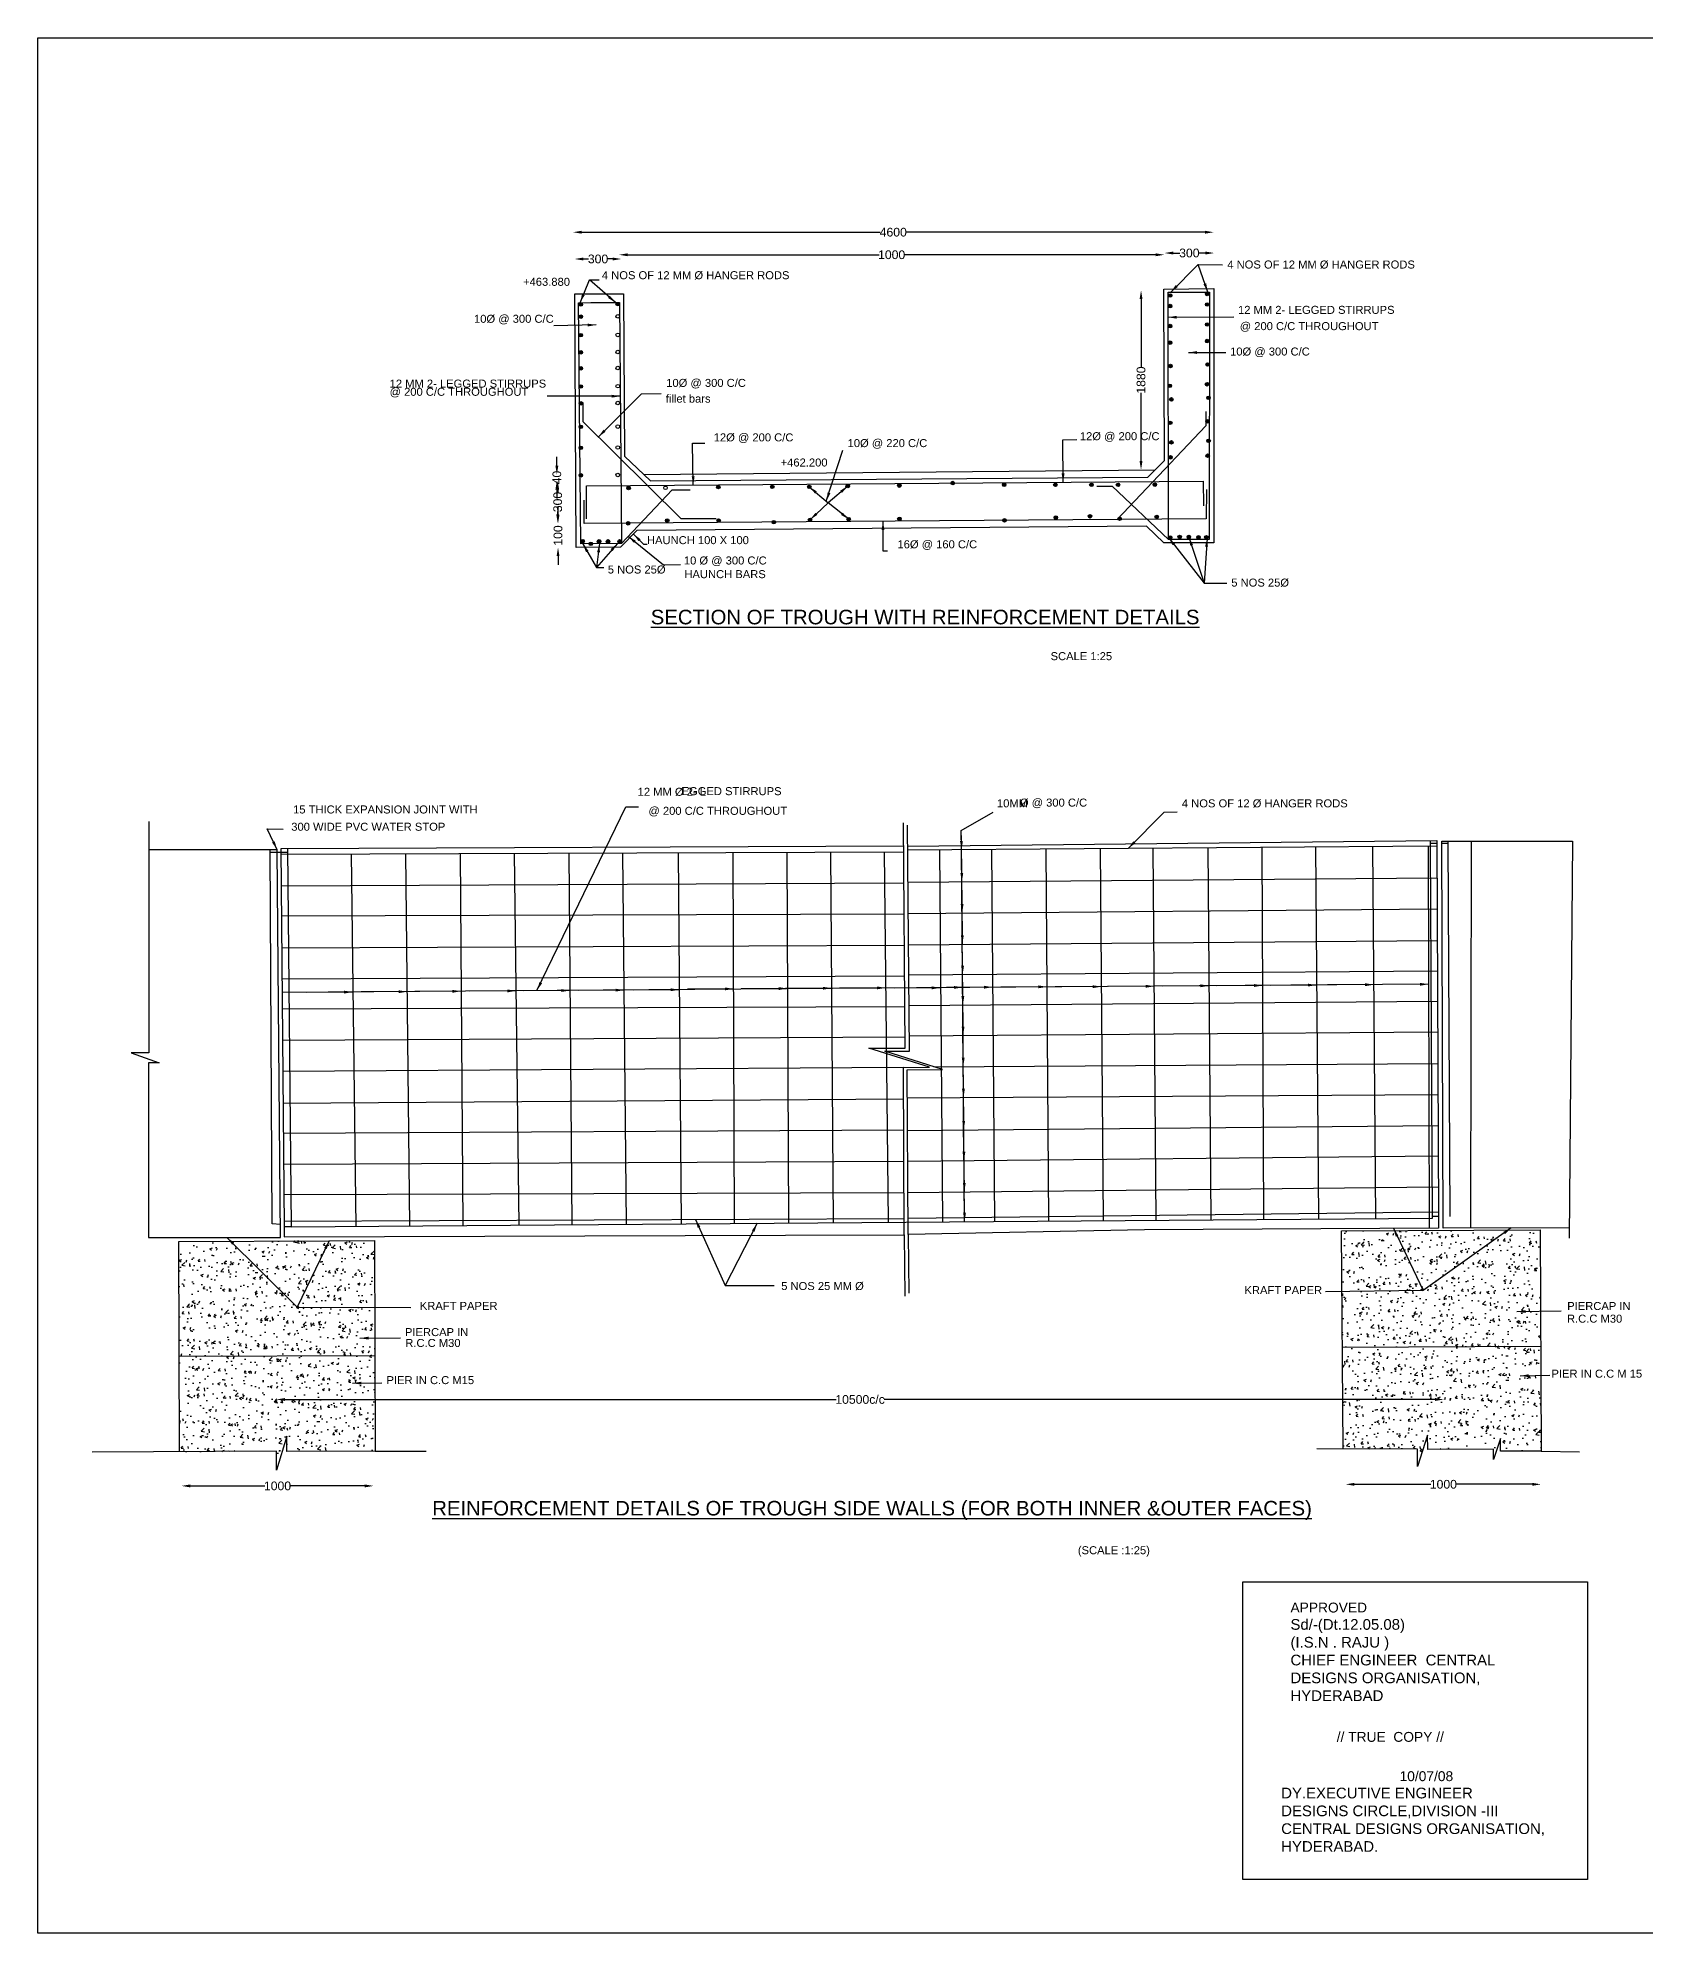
# Model space of a CAD drawing. Header units: millimetres. Extents: x 2542827 to 2559432, y 44351943 to 44364966.
# Drawn here: x 2542827 to 2553873, y 44351943 to 44364966 of the extents above; entities that cross this region are included whole.
import ezdxf

# ---------------------------------------------------------------- set-up
doc = ezdxf.new("R2010")
doc.units = ezdxf.units.MM
doc.header["$MEASUREMENT"] = 0
for name, color, linetype in [('DIMENSION', 7, 'Continuous'), ('DRAWING', 2, 'Continuous'), ('TEXT', 7, 'Continuous')]:
    doc.layers.add(name, color=color, linetype=linetype)
doc.styles.get("Standard").update_dxf_attribs({"font": 'arial.ttf', "height": 60})
doc.dimstyles.get("Standard").update_dxf_attribs({"dimtxt": 60, "dimasz": 60, "dimexe": 0.18, "dimexo": 0.0625, "dimgap": 0.09, "dimtad": 0, "dimdec": 0, "dimzin": 0, "dimdsep": 46, "dimtxsty": 'Standard', "dimcen": 0.09, "dimse1": 1, "dimse2": 1, "dimadec": 0, "dimazin": 0, "dimtfac": 1, "dimtdec": 0, "dimtofl": 0, "dimtmove": 0, "dimatfit": 3, "dimfxl": 1, "dimtolj": 1, "dimtzin": 0, "dimarcsym": 0})
pattern_1 = [(50, (0, 0), (179.31504565, -15.68803375), [18.75, -206.25]), (355, (0, 0), (-34.6878334, 188.0480334), [15, -165]), (100.4514, (14.94, -1.3), (144.6273454, 172.3598855), [15.9350475, -175.285528]), (46.1842, (0, 50), (266.8102622, -41.3797536), [28.125, -309.375]), (96.6356, (22.23, 46.55), (233.6656764, 243.5294677), [23.902572, -262.92825]), (351.1842, (0, 50), (233.6654863, 243.5296502), [22.5, -247.5]), (21, (25, 37.5), (149.22676303, -100.65472267), [18.75, -206.25]), (326, (25, 37.5), (60.828833, 181.28751126), [15, -165]), (71.4514, (37.44, 29.11), (210.05565715, 80.6326242), [15.9350475, -175.285528]), (37.5, (0, 0), (3.03996383, 83.22346346), [0, -163, 0, -167.5, 0, -165.625]), (7.5, (0, 0), (65.76738436, 98.60292797), [0, -95.5, 0, -159.25, 0, -63.125]), (327.5, (-55.75, 0), (133.45560904, -5.63871793), [0, -62.5, 0, -195, 0, -258.75]), (317.5, (-80.75, 0), (145.79654234, 25.02624558), [0, -81.25, 0, -129.5, 0, -183.75])]

# ---------------------------------------------------------------- blocks, each defined once
blk = doc.blocks.new('*D53')
at = {"layer": 'Defpoints', "color": 0, "transparency": 16777216}
for p in [(2546505, 44363613), (2550908, 44363635), (2550908, 44363631)]:
    blk.add_point(p, dxfattribs=at)
at = {"layer": 'DIMENSION', "color": 0, "lineweight": -2, "transparency": 16777216}
for p, q in [((2546565, 44363631), (2548615, 44363631)), ((2550848, 44363631), (2548797, 44363631))]:
    blk.add_line(p, q, dxfattribs=at)
at = {"layer": 'DIMENSION', "color": 0, "transparency": 16777216}
for points in [[(2546565, 44363641), (2546565, 44363621), (2546505, 44363631)], [(2550848, 44363641), (2550848, 44363621), (2550908, 44363631)]]:
    blk.add_solid(points, dxfattribs=at)
at = {"layer": 'DIMENSION', "color": 0, "transparency": 16777216, "insert": (2548706, 44363631), "char_height": 60, "attachment_point": 5}
blk.add_mtext('\\A1;4600', dxfattribs=at)
blk = doc.blocks.new('*D54')
at = {"layer": 'Defpoints', "color": 0, "transparency": 16777216}
for p in [(2546516, 44363447), (2546838, 44363447), (2546838, 44363446)]:
    blk.add_point(p, dxfattribs=at)
at = {"layer": 'DIMENSION', "color": 0, "lineweight": -2, "transparency": 16777216}
for p, q in [((2546576, 44363447), (2546611, 44363447)), ((2546778, 44363447), (2546743, 44363447))]:
    blk.add_line(p, q, dxfattribs=at)
at = {"layer": 'DIMENSION', "color": 0, "transparency": 16777216}
for points in [[(2546576, 44363457), (2546576, 44363437), (2546516, 44363447)], [(2546778, 44363457), (2546778, 44363437), (2546838, 44363447)]]:
    blk.add_solid(points, dxfattribs=at)
at = {"layer": 'DIMENSION', "color": 0, "transparency": 16777216, "insert": (2546677, 44363447), "char_height": 60, "attachment_point": 5}
blk.add_mtext('\\A1;300', dxfattribs=at)
blk = doc.blocks.new('*D55')
at = {"layer": 'Defpoints', "color": 0, "transparency": 16777216}
for p in [(2546821, 44363445), (2550570, 44363476), (2550570, 44363464)]:
    blk.add_point(p, dxfattribs=at)
at = {"layer": 'DIMENSION', "color": 0, "lineweight": -2, "transparency": 16777216}
for p, q in [((2546881, 44363476), (2548609, 44363476)), ((2550510, 44363476), (2548782, 44363476))]:
    blk.add_line(p, q, dxfattribs=at)
at = {"layer": 'DIMENSION', "color": 0, "transparency": 16777216}
for points in [[(2546881, 44363486), (2546881, 44363466), (2546821, 44363476)], [(2550510, 44363486), (2550510, 44363466), (2550570, 44363476)]]:
    blk.add_solid(points, dxfattribs=at)
at = {"layer": 'DIMENSION', "color": 0, "transparency": 16777216, "insert": (2548695, 44363476), "char_height": 60, "attachment_point": 5}
blk.add_mtext('\\A1;1000', dxfattribs=at)
blk = doc.blocks.new('*D56')
at = {"layer": 'Defpoints', "color": 0, "transparency": 16777216}
for p in [(2550570, 44363476), (2550912, 44363488), (2550912, 44363474)]:
    blk.add_point(p, dxfattribs=at)
at = {"layer": 'DIMENSION', "color": 0, "lineweight": -2, "transparency": 16777216}
for p, q in [((2550630, 44363488), (2550675, 44363488)), ((2550852, 44363488), (2550807, 44363488))]:
    blk.add_line(p, q, dxfattribs=at)
at = {"layer": 'DIMENSION', "color": 0, "transparency": 16777216}
for points in [[(2550630, 44363498), (2550630, 44363478), (2550570, 44363488)], [(2550852, 44363498), (2550852, 44363478), (2550912, 44363488)]]:
    blk.add_solid(points, dxfattribs=at)
at = {"layer": 'DIMENSION', "color": 0, "transparency": 16777216, "insert": (2550741, 44363488), "char_height": 60, "attachment_point": 5}
blk.add_mtext('\\A1;300', dxfattribs=at)
blk = doc.blocks.new('*D57')
at = {"layer": 'Defpoints', "color": 0, "transparency": 16777216}
for p in [(2550409, 44363232), (2550431, 44363232), (2550427, 44361998)]:
    blk.add_point(p, dxfattribs=at)
at = {"layer": 'DIMENSION', "color": 0, "lineweight": -2, "transparency": 16777216}
for p, q in [((2550409, 44363172), (2550409, 44362702)), ((2550409, 44362058), (2550409, 44362528))]:
    blk.add_line(p, q, dxfattribs=at)
at = {"layer": 'DIMENSION', "color": 0, "transparency": 16777216}
for points in [[(2550399, 44363172), (2550419, 44363172), (2550409, 44363232)], [(2550399, 44362058), (2550419, 44362058), (2550409, 44361998)]]:
    blk.add_solid(points, dxfattribs=at)
at = {"layer": 'DIMENSION', "color": 0, "transparency": 16777216, "insert": (2550409, 44362615), "char_height": 60, "attachment_point": 5, "rotation": 90}
blk.add_mtext('\\A1;1880', dxfattribs=at)
blk = doc.blocks.new('*D58')
at = {"layer": 'Defpoints', "color": 0, "transparency": 16777216}
for p in [(2543814, 44355013), (2545134, 44355029), (2545134, 44355016)]:
    blk.add_point(p, dxfattribs=at)
at = {"layer": 'DIMENSION', "color": 0, "lineweight": -2, "transparency": 16777216}
for p, q in [((2543874, 44355016), (2544387, 44355016)), ((2545074, 44355016), (2544561, 44355016))]:
    blk.add_line(p, q, dxfattribs=at)
at = {"layer": 'DIMENSION', "color": 0, "transparency": 16777216}
for points in [[(2543874, 44355026), (2543874, 44355006), (2543814, 44355016)], [(2545074, 44355026), (2545074, 44355006), (2545134, 44355016)]]:
    blk.add_solid(points, dxfattribs=at)
at = {"layer": 'DIMENSION', "color": 0, "transparency": 16777216, "insert": (2544474, 44355016), "char_height": 60, "attachment_point": 5}
blk.add_mtext('\\A1;1000', dxfattribs=at)
blk = doc.blocks.new('*D59')
at = {"layer": 'Defpoints', "color": 0, "transparency": 16777216}
for p in [(2544466, 44355535), (2552490, 44355610), (2552490, 44355588)]:
    blk.add_point(p, dxfattribs=at)
at = {"layer": 'DIMENSION', "color": 0, "lineweight": -2, "transparency": 16777216}
for p, q in [((2544526, 44355610), (2548313, 44355610)), ((2552430, 44355610), (2548643, 44355610))]:
    blk.add_line(p, q, dxfattribs=at)
at = {"layer": 'DIMENSION', "color": 0, "transparency": 16777216}
for points in [[(2544526, 44355620), (2544526, 44355600), (2544466, 44355610)], [(2552430, 44355620), (2552430, 44355600), (2552490, 44355610)]]:
    blk.add_solid(points, dxfattribs=at)
at = {"layer": 'DIMENSION', "color": 0, "transparency": 16777216, "insert": (2548478, 44355610), "char_height": 60, "attachment_point": 5}
blk.add_mtext('\\A1;10500c/c', dxfattribs=at)
blk = doc.blocks.new('*D60')
at = {"layer": 'Defpoints', "color": 0, "transparency": 16777216}
for p in [(2551816, 44355023), (2553158, 44355033), (2553158, 44355027)]:
    blk.add_point(p, dxfattribs=at)
at = {"layer": 'DIMENSION', "color": 0, "lineweight": -2, "transparency": 16777216}
for p, q in [((2551876, 44355027), (2552400, 44355027)), ((2553098, 44355027), (2552573, 44355027))]:
    blk.add_line(p, q, dxfattribs=at)
at = {"layer": 'DIMENSION', "color": 0, "transparency": 16777216}
for points in [[(2551876, 44355037), (2551876, 44355017), (2551816, 44355027)], [(2553098, 44355037), (2553098, 44355017), (2553158, 44355027)]]:
    blk.add_solid(points, dxfattribs=at)
at = {"layer": 'DIMENSION', "color": 0, "transparency": 16777216, "insert": (2552487, 44355027), "char_height": 60, "attachment_point": 5}
blk.add_mtext('\\A1;1000', dxfattribs=at)
blk = doc.blocks.new('*D61')
at = {"layer": 'Defpoints', "color": 0, "transparency": 16777216}
for p in [(2546394, 44361922), (2547109, 44361967), (2547109, 44361922)]:
    blk.add_point(p, dxfattribs=at)
at = {"layer": 'DIMENSION', "color": 0, "lineweight": -2, "transparency": 16777216}
for p, q in [((2546394, 44362027), (2546394, 44362087)), ((2546394, 44361862), (2546394, 44361802))]:
    blk.add_line(p, q, dxfattribs=at)
at = {"layer": 'DIMENSION', "color": 0, "transparency": 16777216}
for points in [[(2546384, 44362027), (2546404, 44362027), (2546394, 44361967)], [(2546384, 44361862), (2546404, 44361862), (2546394, 44361922)]]:
    blk.add_solid(points, dxfattribs=at)
at = {"layer": 'DIMENSION', "color": 0, "transparency": 16777216, "insert": (2546394, 44361945), "char_height": 60, "attachment_point": 5, "rotation": 90}
blk.add_mtext('\\A1;40', dxfattribs=at)
blk = doc.blocks.new('*D62')
at = {"layer": 'Defpoints', "color": 0, "transparency": 16777216}
for p in [(2547038, 44361922), (2546400, 44361632), (2547041, 44361632)]:
    blk.add_point(p, dxfattribs=at)
at = {"layer": 'DIMENSION', "color": 0, "lineweight": -2, "transparency": 16777216}
for p, q in [((2546400, 44361862), (2546400, 44361843)), ((2546400, 44361692), (2546400, 44361711))]:
    blk.add_line(p, q, dxfattribs=at)
at = {"layer": 'DIMENSION', "color": 0, "transparency": 16777216}
for points in [[(2546390, 44361862), (2546410, 44361862), (2546400, 44361922)], [(2546390, 44361692), (2546410, 44361692), (2546400, 44361632)]]:
    blk.add_solid(points, dxfattribs=at)
at = {"layer": 'DIMENSION', "color": 0, "transparency": 16777216, "insert": (2546400, 44361777), "char_height": 60, "attachment_point": 5, "rotation": 90}
blk.add_mtext('\\A1;300', dxfattribs=at)
blk = doc.blocks.new('*D63')
at = {"layer": 'Defpoints', "color": 0, "transparency": 16777216}
for p in [(2546581, 44361629), (2546402, 44361465), (2546582, 44361465)]:
    blk.add_point(p, dxfattribs=at)
at = {"layer": 'DIMENSION', "color": 0, "lineweight": -2, "transparency": 16777216}
for p, q in [((2546402, 44361689), (2546402, 44361749)), ((2546402, 44361405), (2546402, 44361345))]:
    blk.add_line(p, q, dxfattribs=at)
at = {"layer": 'DIMENSION', "color": 0, "transparency": 16777216}
for points in [[(2546392, 44361689), (2546412, 44361689), (2546402, 44361629)], [(2546392, 44361405), (2546412, 44361405), (2546402, 44361465)]]:
    blk.add_solid(points, dxfattribs=at)
at = {"layer": 'DIMENSION', "color": 0, "transparency": 16777216, "insert": (2546402, 44361547), "char_height": 60, "attachment_point": 5, "rotation": 90}
blk.add_mtext('\\A1;100', dxfattribs=at)

msp = doc.modelspace()

# ---------------------------------------------------------------- hatches: boundary and pattern name
at = {"layer": 'DIMENSION'}
for points in [[(2550596.4, 44363196.4, 1.000002), (2550620.8, 44363196.4, 1)], [(2550851.8, 44363207.2, 1.000002), (2550876.2, 44363207.2, 1)], [(2546546.5, 44363134.3, 1), (2546570.9, 44363134.3, 1.000002)], [(2546546.5, 44363051, 1), (2546570.9, 44363051, 1.000002)], [(2546800.4, 44363136.3, 1), (2546824.8, 44363136.3), (2546824.8, 44363136.5, 0.2966672), (2546817.4, 44363147.5), (2546807.8, 44363147.5, 0.3009632)], [(2550596.4, 44363123.3, 1.000002), (2550620.8, 44363123.3, 1)], [(2550851.8, 44363134.1, 1.000002), (2550876.2, 44363134.1, 1)], [(2546546.5, 44362923.4, 1), (2546570.9, 44362923.4, 1.000002)], [(2550596.4, 44362986, 1.000002), (2550620.8, 44362986, 1)], [(2550851.8, 44362996.7, 1.000002), (2550876.2, 44362996.7, 1)], [(2546546.5, 44362805.6, 1), (2546570.9, 44362805.6, 1.000002)], [(2550596.4, 44362872, 1.000002), (2550620.8, 44362872, 1)], [(2550851.8, 44362882.8, 1.000002), (2550876.2, 44362882.8, 1)], [(2546546.5, 44362695.7, 1), (2546570.9, 44362695.7, 1.000002)], [(2550599.3, 44362711.2, 1.000002), (2550623.7, 44362711.2, 1)], [(2550854.7, 44362722, 1.000002), (2550879.1, 44362722, 1)], [(2546546.5, 44362571, 1), (2546570.9, 44362571, 1.000002)], [(2550594.9, 44362575.6, 1.000002), (2550619.3, 44362575.6, 1)], [(2550850.3, 44362586.4, 1.000002), (2550874.7, 44362586.4, 1)], [(2546546.5, 44362455.2, 1), (2546570.9, 44362455.2, 1.000002)], [(2550605.2, 44362482.1, 1.000002), (2550629.6, 44362482.1, 1)], [(2550860.5, 44362492.9, 1.000002), (2550884.9, 44362492.9, 1)], [(2546546.5, 44362293.5, 1), (2546570.9, 44362293.5, 1.000002)], [(2550597.8, 44362321.3, 1.000002), (2550622.2, 44362321.3, 1)], [(2550853.2, 44362332.1, 1.000002), (2550877.6, 44362332.1, 1)], [(2546546.5, 44362149.7, 1), (2546570.9, 44362149.7, 1.000002)], [(2550605.5, 44362186.9, 1.000002), (2550629.9, 44362186.9, 1)], [(2550860.9, 44362197.7, 1.000002), (2550885.3, 44362197.7, 1)], [(2550599.3, 44362084.6, 1.000002), (2550623.7, 44362084.6, 1)], [(2550854.7, 44362095.4, 1.000002), (2550879.1, 44362095.4, 1)], [(2546546.5, 44361960.9, 1), (2546570.9, 44361960.9, 1.000002)], [(2546874.6, 44361872.9, 1), (2546899, 44361872.9, 1.000002)], [(2547491.8, 44361880.1, 1), (2547516.2, 44361880.1, 1.000002)], [(2547862.4, 44361881.8, 1), (2547886.8, 44361881.8, 1.000002)], [(2548117, 44361881.8, 1), (2548141.4, 44361881.8, 1.000002)], [(2548381.1, 44361887.1, 1), (2548405.5, 44361887.1, 1.000002)], [(2548735.3, 44361889.6, 1), (2548759.7, 44361889.6, 1.000002)], [(2549102.3, 44361907.2, 1), (2549126.7, 44361907.2, 1.000002)], [(2549456.3, 44361895.1, 1), (2549480.7, 44361895.1, 1.000002)], [(2549808.1, 44361895.1, 1), (2549832.5, 44361895.1, 1.000002)], [(2550055.9, 44361895.1, 1), (2550080.3, 44361895.1, 1.000002)], [(2550238.8, 44361895.1, 1), (2550263.2, 44361895.1, 1.000002)], [(2550492, 44361896.5, 1.000002), (2550516.4, 44361896.5, 1)], [(2546871.5, 44361631.1, 1), (2546895.9, 44361631.1, 1.000002)], [(2547140.4, 44361650.4, 1), (2547164.8, 44361650.4, 1.000002)], [(2547493.5, 44361650.4, 1), (2547517.9, 44361650.4, 1.000002)], [(2547873.5, 44361638.7, 1), (2547897.9, 44361638.7, 1.000002)], [(2548121.6, 44361654.9, 1), (2548146, 44361654.9, 1.000002)], [(2548387.8, 44361658.8, 1), (2548412.2, 44361658.8, 1.000002)], [(2548736.2, 44361661.8, 1), (2548760.6, 44361661.8, 1.000002)], [(2549458.2, 44361650.7, 1), (2549482.6, 44361650.7, 1.000002)], [(2549811.1, 44361670.1, 1), (2549835.5, 44361670.1, 1.000002)], [(2550046.3, 44361679.1, 1), (2550070.7, 44361679.1, 1.000002)], [(2550249.5, 44361662.2, 1), (2550273.9, 44361662.2, 1.000002)], [(2550504.7, 44361674.9, 1), (2550529.1, 44361674.9, 1.000002)], [(2546559.5, 44361507.8, 1), (2546583.9, 44361507.8, 1.000002)], [(2546615.4, 44361489.9, 1), (2546639.8, 44361489.9, 1.000002)], [(2546672, 44361506.6, 1), (2546696.4, 44361506.6, 1.000002)], [(2546732.8, 44361506.6, 1), (2546757.2, 44361506.6, 1.000002)], [(2546813.3, 44361506.6, 1), (2546837.7, 44361506.6, 1.000002)], [(2550596.8, 44361533.2, 1), (2550621.2, 44361533.2, 1.000002)], [(2550662.1, 44361537.2, 1), (2550686.5, 44361537.2, 1.000002)], [(2550725.4, 44361537.2, 1), (2550749.8, 44361537.2, 1.000002)], [(2550791.5, 44361534.4, 1), (2550815.9, 44361534.4, 1.000002)], [(2550845.6, 44361534.4, 1), (2550870, 44361534.4, 1.000002)]]:
    msp.add_hatch(color=0, dxfattribs=at).paths.add_polyline_path(points)
h = msp.add_hatch(dxfattribs=at)
h.set_pattern_fill('AR-CONC', color=256, scale=25, style=0)
h.set_pattern_definition(pattern_1)
h.paths.add_polyline_path([(2545140.9, 44356702.9), (2544829.4, 44356701.2), (2543796.2, 44356695.2), (2543799, 44355907.9), (2545143.6, 44355912.6)])
h = msp.add_hatch(dxfattribs=at)
h.set_pattern_fill('AR-CONC', color=256, scale=25, style=0)
h.set_pattern_definition(pattern_1)
h.paths.add_polyline_path([(2553155.8, 44355977), (2551793.3, 44355969.6), (2551798.5, 44355270.3), (2552310, 44355269.4), (2552308, 44355148.8), (2552377.9, 44355363.7), (2552379, 44355267.4), (2552831.2, 44355267.9), (2552830.6, 44355196.7), (2552878.5, 44355341.8), (2552880.1, 44355255.8), (2553159.7, 44355254.4)])
h.paths.add_polyline_path([(2553151.4, 44356774.7), (2551787.3, 44356768.7), (2551793.3, 44355969.6), (2553155.8, 44355977)])
h = msp.add_hatch(dxfattribs=at)
h.set_pattern_fill('AR-CONC', color=256, scale=25, style=0)
h.set_pattern_definition(pattern_1)
h.paths.add_polyline_path([(2545143.6, 44355912.6), (2543799, 44355907.9), (2543801.3, 44355251), (2544466, 44355254.5), (2544466, 44355125.1), (2544538.9, 44355357.6), (2544538.9, 44355251.8), (2545145.9, 44355254.1)])

# ---------------------------------------------------------------- linework, layer by layer
at = {"layer": 'DIMENSION', "color": 0}
for points in [[(2559372.7, 44351943.3), (2542827.2, 44351943.3), (2542827.2, 44364966.3), (2559372.7, 44364966.3)], [(2551109.7, 44354356.8), (2553477.3, 44354356.8), (2553477.3, 44352310.7), (2551109.7, 44352310.7)]]:
    msp.add_lwpolyline(points, close=True, dxfattribs=at)
for centre in [(2550608.6, 44363196.4), (2550864, 44363207.2), (2546558.7, 44363134.3), (2546558.7, 44363051), (2546812.6, 44363136.3), (2546812.6, 44363053), (2550608.6, 44363123.3), (2550864, 44363134.1), (2546558.7, 44362923.4), (2546812.6, 44362925.4), (2550608.6, 44362986), (2550864, 44362996.7), (2546558.7, 44362805.6), (2546812.6, 44362807.6), (2550608.6, 44362872), (2550864, 44362882.8), (2546558.7, 44362695.7), (2546812.6, 44362697.7), (2550611.5, 44362711.2), (2550866.9, 44362722), (2546558.7, 44362571), (2546812.6, 44362573), (2550607.1, 44362575.6), (2550862.5, 44362586.4), (2546558.7, 44362455.2), (2546812.6, 44362457.2), (2550617.4, 44362482.1), (2550872.7, 44362492.9), (2546558.7, 44362293.5), (2546812.6, 44362295.5), (2550610, 44362321.3), (2550865.4, 44362332.1), (2546558.7, 44362149.7), (2546812.6, 44362151.7), (2550617.7, 44362186.9), (2550873.1, 44362197.7), (2550611.5, 44362084.6), (2550866.9, 44362095.4), (2546558.7, 44361960.9), (2546812.6, 44361962.9), (2546886.8, 44361872.9), (2547140.7, 44361874.9), (2547504, 44361880.1), (2547874.6, 44361881.8), (2548129.2, 44361881.8), (2548393.3, 44361887.1), (2548747.5, 44361889.6), (2549114.5, 44361907.2), (2549468.5, 44361895.1), (2549820.3, 44361895.1), (2550068.1, 44361895.1), (2550251, 44361895.1), (2550504.2, 44361896.5), (2546883.7, 44361631.1), (2547152.6, 44361650.4), (2547505.7, 44361650.4), (2547885.7, 44361638.7), (2548133.8, 44361654.9), (2548400, 44361658.8), (2548748.4, 44361661.8), (2549470.4, 44361650.7), (2549823.3, 44361670.1), (2550058.5, 44361679.1), (2550261.7, 44361662.2), (2550516.9, 44361674.9), (2546571.7, 44361507.8), (2546627.6, 44361489.9), (2546684.2, 44361506.6), (2546745, 44361506.6), (2546825.5, 44361506.6), (2550609, 44361533.2), (2550674.3, 44361537.2), (2550737.6, 44361537.2), (2550803.7, 44361534.4), (2550857.8, 44361534.4)]:
    msp.add_circle(centre, 12.2, dxfattribs=at)
at = {"layer": 'DRAWING', "color": 0}
for points in [[(2546518, 44363207.9), (2546851.2, 44363207.9), (2546857.9, 44362093.2), (2547038.4, 44361921.5), (2550454.9, 44361948.7), (2550569.3, 44362063), (2550565.9, 44363240.5), (2550909.6, 44363244.6), (2550909.8, 44361496), (2550565.6, 44361497.3), (2550446.8, 44361610.8), (2546944.2, 44361581.6), (2546832.5, 44361466.7), (2546527.2, 44361465), (2546518, 44363207.9)], [(2550594.6, 44363219.5), (2550878.4, 44363220.1), (2550878, 44361520), (2550596.9, 44361520), (2550594.6, 44363219.5)], [(2546627.3, 44363147.5), (2546824.7, 44363147.5), (2546837.8, 44361492.9), (2546559.7, 44361489.2), (2546559.7, 44361489.2), (2546542.2, 44363146.6), (2546627.3, 44363147.5)], [(2546571.8, 44362461.1), (2546571.8, 44362330.5), (2547246.5, 44361664.1)], [(2550854.2, 44362399.6), (2550854.6, 44362300), (2550244.2, 44361656.6)], [(2546596.9, 44361660.5), (2546596.9, 44361888), (2550836.8, 44361920.4), (2550836.8, 44361920.4), (2550837.8, 44361750.3)], [(2546991.8, 44361965.9), (2546991.8, 44361965.9), (2550505, 44361998.8)], [(2550104.5, 44361887), (2550211.6, 44361887), (2550596.9, 44361520)], [(2550859.5, 44361864.1), (2550856.6, 44361661.3), (2546581.1, 44361628.9), (2546581.8, 44361789.6)], [(2546837.8, 44361492.9), (2547187.5, 44361861.6), (2547310.7, 44361861.1)], [(2547246.5, 44361664.1), (2547489.9, 44361664.1)], [(2543588.5, 44359581.8), (2543588.5, 44357991.6), (2543467.5, 44357991.6), (2543661.3, 44357924), (2543587.3, 44357924), (2543587.3, 44356723.5), (2544494.7, 44356723.5), (2544471.6, 44359387.9), (2543588.5, 44359387.9)], [(2548781, 44356741.4), (2548775.6, 44357891.8), (2548955, 44357893.1), (2548538.2, 44358024.1), (2548787.7, 44358023.4), (2548776.6, 44359573.4)], [(2548808.3, 44356743.1), (2548801.3, 44357874.8), (2549044.6, 44357876.7), (2548648.5, 44358002.5), (2548816.9, 44358002.7), (2548804.6, 44359556.8)], [(2548777.7, 44359413.2), (2544496.6, 44359393.1)], [(2544567.2, 44356796.1), (2552412.1, 44356856.6), (2552398, 44359413.2)], [(2548805.7, 44359413), (2552443, 44359451.2), (2552452.6, 44356870.2)], [(2552443.1, 44359413.3), (2548806, 44359384.4)], [(2550868.8, 44359400.8), (2550888.9, 44356847.4)], [(2551253.3, 44356850.2), (2551253.3, 44356850.2), (2551241.6, 44359403.8)], [(2551608.5, 44359406.7), (2551628.6, 44356853.2)], [(2552021.8, 44356856.3), (2552001.5, 44359409.8)], [(2552383.5, 44359412.8), (2552388.7, 44356788.1)], [(2552398, 44359413.2), (2552397.8, 44359450.7)], [(2552397.9, 44359432), (2552443.1, 44359432.1)], [(2552475.8, 44359447.1), (2553374.9, 44359445.8), (2553374.9, 44359445.8), (2553351.1, 44356718.9)], [(2553351.7, 44356789.7), (2552484.9, 44356788.1), (2552475.8, 44359447.1)], [(2552475.9, 44359432.2), (2552517.1, 44359432.5)], [(2552517, 44359447), (2552531.4, 44356867.5)], [(2552676.4, 44356788.5), (2552680.1, 44359446.8)], [(2544493.9, 44356813.4), (2544437.8, 44356816.5), (2544423.7, 44359387.9)], [(2544423.8, 44359370.3), (2544542.8, 44359371.5)], [(2544496.6, 44359393.1), (2544520, 44356797.2)], [(2544496.9, 44359357.3), (2548778, 44359373.6)], [(2544542.6, 44359393.3), (2544567.2, 44356796.1), (2544520, 44356795.6)], [(2544980.1, 44359359.1), (2545011.4, 44356799.6)], [(2545383.7, 44356802.4), (2545356.9, 44359360.5)], [(2545728.7, 44359362), (2545748.4, 44356805.2)], [(2546135.6, 44356808.2), (2546101.7, 44359363.4)], [(2546477.3, 44359364.8), (2546497, 44356811)], [(2546873.6, 44356813.9), (2546848.4, 44359366.2)], [(2547228.1, 44359367.7), (2547247.7, 44356816.8)], [(2547615.7, 44356819.6), (2547605.9, 44359369.1)], [(2547975.7, 44359370.6), (2547985, 44356822.5)], [(2548294.4, 44356824.9), (2548276.2, 44359371.7)], [(2548643.9, 44359373.1), (2548671.8, 44356829.9)], [(2549023.5, 44359386.1), (2549043.6, 44356832.8)], [(2549196.3, 44356834), (2549176, 44359387.4)], [(2549381.8, 44359389), (2549401.9, 44356835.7)], [(2549776.2, 44356838.6), (2549755.9, 44359392)], [(2550128.7, 44359394.9), (2550148.8, 44356841.5)], [(2550513.7, 44356844.4), (2550493.4, 44359397.8)], [(2544498.8, 44359140.6), (2548779.5, 44359161.1)], [(2552444, 44359192.1), (2548807.7, 44359163.2)], [(2548781.1, 44358945.4), (2544500.7, 44358931.1)], [(2548809.4, 44358948.8), (2552444.7, 44358981.6)], [(2548811.1, 44358734.9), (2552445.5, 44358764.1)], [(2544502.7, 44358713.1), (2548782.6, 44358732.5)], [(2548784.2, 44358518.2), (2544504.6, 44358498.1)], [(2552446.3, 44358554.4), (2548812.8, 44358525.5)], [(2548785.7, 44358309.3), (2544506.5, 44358291.2)], [(2548814.5, 44358316.3), (2552447.1, 44358347.1)], [(2544508.4, 44358079), (2548787.2, 44358100.9)], [(2552447.9, 44358134.4), (2548816.1, 44358105.6)], [(2548775.6, 44357891.8), (2544510.4, 44357864.1)], [(2548985, 44357895.7), (2552448.7, 44357919.2)], [(2544512.3, 44357647.3), (2548776.6, 44357675.1)], [(2552449.5, 44357703.6), (2548802.5, 44357681)], [(2548777.6, 44357460.5), (2544514.2, 44357438.9)], [(2548803.8, 44357458.6), (2552450.3, 44357492)], [(2544516.1, 44357227), (2548778.7, 44357247.1)], [(2552451, 44357282.1), (2548805.2, 44357245.9)], [(2548806.5, 44357031.8), (2552451.8, 44357071.7)], [(2548779.7, 44357030.2), (2544518, 44357016.7)], [(2544519.7, 44356834.4), (2548780.5, 44356854.5)], [(2544520, 44356797.2), (2544520, 44356795.6)], [(2544520, 44356795.6), (2544520, 44356727.9), (2547966.2, 44356738.8), (2548781, 44356741.4), (2548784.8, 44356319.6)], [(2552452.5, 44356896.4), (2548807.6, 44356854.8)], [(2552412, 44356870.2), (2552452.6, 44356870.2), (2552452.6, 44356788.4), (2550433.5, 44356776.7), (2548808.3, 44356743.1), (2548814, 44356340.2)], [(2543796.2, 44356695.2), (2544829.4, 44356701.2), (2545140.9, 44356702.9), (2545145.9, 44355256), (2545496.1, 44355255.4), (2545496.1, 44355255.4)], [(2543801.3, 44355251), (2543796.2, 44356695.2)], [(2551787.3, 44356768.7), (2553151.4, 44356774.7), (2553159.7, 44355254.4), (2553422.1, 44355251.4)], [(2551798.5, 44355270.3), (2551787.3, 44356768.7)], [(2543799, 44355907.9), (2545143.6, 44355912.6)], [(2551793.3, 44355969.6), (2553155.8, 44355977)], [(2553159.7, 44355254.4), (2552880.1, 44355255.8), (2552878.5, 44355341.8), (2552830.6, 44355196.7), (2552831.2, 44355267.9), (2552379, 44355267.4), (2552377.9, 44355363.7), (2552308, 44355148.8), (2552310, 44355269.4), (2551616.1, 44355270.6)], [(2545145.9, 44355254.1), (2544538.9, 44355251.8), (2544538.9, 44355357.6), (2544466, 44355125.1), (2544466, 44355254.5), (2543200.7, 44355247.8)]]:
    msp.add_lwpolyline(points, dxfattribs=at)

# ---------------------------------------------------------------- texts
at = {"layer": 'DIMENSION', "color": 0}
for s, height, p in [('%%USECTION OF TROUGH WITH REINFORCEMENT DETAILS', 100, (2547039.1, 44360936.6)), ('SCALE 1:25', 55, (2549787.4, 44360690.4)), ('EGGED STIRRUPS', 55, (2547251.1, 44359762.7)), ('@ 200 C/C THROUGHOUT', 55, (2547023.5, 44359627.6)), ('10MM  ', 55, (2549418.6, 44359679.1)), (' Ø @ 300 C/C', 55, (2549554.9, 44359684.1)), ('4 NOS OF 12 Ø HANGER RODS', 55, (2550689.7, 44359678.9)), ('5 NOS 25 MM Ø', 55, (2547935.9, 44356362.3)), ('KRAFT PAPER', 55, (2545452.1, 44356225.9)), ('KRAFT PAPER', 55, (2551119.9, 44356334.2)), ('PIERCAP IN ', 55, (2553338.1, 44356224.9)), ('R.C.C M30', 55, (2553336.5, 44356137.9)), ('PIERCAP IN', 55, (2545350, 44356045.6)), ('R.C.C M30', 55, (2545352.2, 44355970.9)), ('PIER IN C.C M15', 55, (2545223.2, 44355715.6)), ('PIER IN C.C M 15', 55, (2553229.8, 44355759.9)), ('%%UREINFORCEMENT DETAILS OF TROUGH SIDE WALLS (FOR BOTH INNER &OUTER FACES)', 100, (2545537.6, 44354813)), ('(SCALE :1:25)', 55, (2549974.7, 44354546.7))]:
    msp.add_text(s, height=height, dxfattribs=at).set_placement(p)
at = {"layer": 'TEXT', "color": 0}
for s, height, p in [('4 NOS OF 12 MM Ø HANGER RODS', 55, (2551001.8, 44363381.6)), ('+463.880', 55, (2546161.6, 44363262.8)), ('4 NOS OF 12 MM Ø HANGER RODS', 55, (2546703.4, 44363308.1)), ('10Ø @ 300 C/C', 55, (2545824.6, 44363008.7)), ('12 MM 2- LEGGED STIRRUPS ', 55, (2551075.6, 44363070)), ('@ 200 C/C THROUGHOUT', 55, (2551087.7, 44362958.2)), ('10Ø @ 300 C/C', 55, (2551021.1, 44362783.6)), ('12 MM 2- LEGGED STIRRUPS ', 55, (2545244.6, 44362563.3)), ('@ 200 C/C THROUGHOUT', 55, (2545244.6, 44362507.1)), ('10Ø @ 300 C/C', 55, (2547145.5, 44362568)), ('fillet bars', 55, (2547143, 44362460.1)), ('12Ø @ 200 C/C', 55, (2547472, 44362193.7)), ('10Ø @ 220 C/C', 55, (2548392.2, 44362154.4)), ('12Ø @ 200 C/C', 55, (2549988.4, 44362201.9)), ('+462.200', 55, (2547931.9, 44362021.1)), ('HAUNCH 100 X 100 ', 55, (2547013.5, 44361487.6)), ('16Ø @ 160 C/C', 55, (2548735, 44361459)), ('10 Ø @ 300 C/C', 55, (2547266.9, 44361347.8)), ('5 NOS 25Ø', 55, (2546744.1, 44361285.8)), ('HAUNCH BARS', 55, (2547270.5, 44361253.9)), ('5 NOS 25Ø', 55, (2551029.2, 44361195.9)), ('12 MM Ø 2- L', 55, (2546949.2, 44359758.3)), ('15 THICK EXPANSION JOINT WITH', 55, (2544581, 44359636.9)), ('300 WIDE PVC WATER STOP', 55, (2544568.5, 44359518.2)), ('// TRUE  COPY //', 67.79, (2551753.9, 44353257.7))]:
    msp.add_text(s, height=height, dxfattribs=at).set_placement(p)
at = {"layer": 'TEXT', "color": 0, "char_height": 67.79, "attachment_point": 1}
for s, insert, width in [('APPROVED  \\P{\\H1.0833x;Sd/-(Dt.12.05.08) \\P(I.S.N . RAJU )\\PCHIEF ENGINEER  CENTRAL DESIGNS ORGANISATION, HYDERABAD }', (2551436.1, 44354214.1), 1818.133), ('^I^I^I10/07/08 \\P{\\H1.0833x;DY.EXECUTIVE ENGINEER  \\PDESIGNS CIRCLE,DIVISION -III \\PCENTRAL DESIGNS ORGANISATION, HYDERABAD.}', (2551372.3, 44353055.4), 1836.617)]:
    msp.add_mtext(s, dxfattribs=dict(at, insert=insert, width=width))

# ---------------------------------------------------------------- dimensions: what is measured, and where the dimension line sits
at = {"layer": 'DIMENSION', "color": 0}
for base, p1, p2, text, picture, middle in [((2550907.5, 44363631.4), (2546504.8, 44363612.6), (2550907.5, 44363634.6), '4600', '*D53', (2548706.2, 44363631.4)), ((2546838.5, 44363447.5), (2546516, 44363447.5), (2546838.5, 44363446.3), '300', '*D54', (2546677.2, 44363447.5)), ((2550569.7, 44363476.1), (2546821, 44363444.6), (2550569.7, 44363463.7), '1000', '*D55', (2548695.4, 44363476.1)), ((2550912.3, 44363487.6), (2550569.7, 44363476.1), (2550912.3, 44363473.8), '300', '*D56', (2550741, 44363487.6)), ((2552490.2, 44355610), (2544466, 44355534.9), (2552490.2, 44355588.5), '10500c/c', '*D59', (2548478.1, 44355610)), ((2545133.6, 44355015.7), (2543814.1, 44355012.5), (2545133.6, 44355028.7), '1000', '*D58', (2544473.9, 44355015.7)), ((2553157.6, 44355026.9), (2551815.9, 44355023), (2553157.6, 44355032.9), '1000', '*D60', (2552486.7, 44355026.9))]:
    dim = msp.add_linear_dim(base=base, p1=p1, p2=p2, text=text, dimstyle='Standard', dxfattribs=at)
    dim.commit()
    dim.dimension.update_dxf_attribs({"geometry": picture, "text_midpoint": middle})
for base, p1, p2, text, picture, middle in [((2550408.9, 44363232.3), (2550427.1, 44361998), (2550431.3, 44363232.3), '1880', '*D57', (2550408.9, 44362615.2)), ((2546399.9, 44361632.4), (2547038.4, 44361921.5), (2547040.6, 44361632.4), '300', '*D62', (2546399.9, 44361776.9)), ((2546401.9, 44361465.3), (2546581.1, 44361628.9), (2546582, 44361465.3), '100', '*D63', (2546401.9, 44361547.1))]:
    dim = msp.add_linear_dim(base=base, p1=p1, p2=p2, angle=90, text=text, dimstyle='Standard', dxfattribs=at)
    dim.commit()
    dim.dimension.update_dxf_attribs({"geometry": picture, "text_midpoint": middle})
dim = msp.add_linear_dim(base=(2546394.2, 44361922.1), p1=(2547108.6, 44361967), p2=(2547108.9, 44361922.1), angle=90, text='40', dimstyle='Standard', dxfattribs=at)
dim.commit()
dim.dimension.update_dxf_attribs({"geometry": '*D61', "text_midpoint": (2546394.2, 44361944.5), "dimtype": 160})

# ---------------------------------------------------------------- leaders
for points in [[(2550613, 44363219.5), (2550800.8, 44363408.5), (2550968.5, 44363407.2)], [(2550867.6, 44363220), (2550800.8, 44363408.5)], [(2546553.3, 44363146.8), (2546618.6, 44363303.8), (2546684.7, 44363304.7)], [(2546796.8, 44363147.5), (2546618.6, 44363303.8)], [(2550594.8, 44363046.4), (2551046, 44363049.3)], [(2546665.2, 44362994.3), (2546372.1, 44362987.7)], [(2550734.6, 44362804.2), (2550992.2, 44362804.2)], [(2546829.8, 44362504), (2546327, 44362505.1)], [(2546679.2, 44362224.4), (2546975.9, 44362521), (2547110.1, 44362522.3)], [(2547331.8, 44361893.6), (2547326.9, 44362182.6), (2547410, 44362182.6)], [(2549873.5, 44361913.1), (2549872.2, 44362204.3), (2549968.7, 44362206.9)], [(2548246, 44361783.6), (2548360.2, 44362132.4)], [(2548129.2, 44361881.8), (2548258.5, 44361770.7)], [(2548393.3, 44361887.1), (2548258.5, 44361770.7)], [(2548133.8, 44361654.9), (2548258.5, 44361770.7)], [(2548400, 44361658.8), (2548258.5, 44361770.7)], [(2548635.4, 44361644.4), (2548635.4, 44361441.3), (2548666.2, 44361441.3)], [(2546572.5, 44361489.3), (2546667.5, 44361326.3), (2546716.2, 44361326.3)], [(2546810.1, 44361492.5), (2546667.5, 44361326.3)], [(2546687.2, 44361490.9), (2546667.5, 44361326.3)], [(2546883.7, 44361541.4), (2547126.8, 44361344.9), (2547243, 44361347.1)], [(2546920.4, 44361557.1), (2546988.4, 44361488.5), (2547013.5, 44361487.6)], [(2550596.8, 44361533.2), (2550842.7, 44361218.8), (2550998.2, 44361218.8)], [(2550738.2, 44361536.1), (2550842.7, 44361218.8)], [(2550863, 44361529.6), (2550842.7, 44361218.8)], [(2546257.3, 44358420.4), (2546868.8, 44359683), (2546954.2, 44359683)], [(2544471.6, 44359387.9), (2544402.1, 44359531.2), (2544513.3, 44359528.2)], [(2549176, 44359387.4), (2549172.6, 44359518.9), (2549392, 44359646.8)], [(2550321.1, 44359396.5), (2550567.4, 44359644.8), (2550658.3, 44359647.3)], [(2547346.5, 44356847.7), (2547551.5, 44356393.7), (2547887.2, 44356393.7)], [(2547771, 44356820.8), (2547551.5, 44356393.7)], [(2544126.2, 44356723.5), (2544610.1, 44356245.2), (2545389.4, 44356242.8)], [(2544829.4, 44356701.2), (2544610.1, 44356245.2)], [(2552953.4, 44356789), (2552347.2, 44356357.8), (2551677.2, 44356349.6)], [(2552143.1, 44356786.7), (2552347.2, 44356357.8)], [(2552991.5, 44356213.6), (2553295.9, 44356218.9)], [(2545039.6, 44356031), (2545319.4, 44356034.4)], [(2553013.9, 44355772.3), (2553217.9, 44355776.6)], [(2544990.1, 44355721.2), (2545191.3, 44355725)]]:
    msp.add_leader(points, dimstyle='Standard', override={"dimgap": 0.09, "dimtad": 0}, dxfattribs=at)
at = {"layer": 'DIMENSION'}
for points in [[(2549177.7, 44359168.3), (2549175.2, 44359484.4)], [(2549179.6, 44358954.4), (2549177.1, 44359270.5)], [(2549181.2, 44358740.1), (2549178.7, 44359056.2)], [(2549182.8, 44358530.7), (2549180.3, 44358846.7)], [(2549184.6, 44358321.7), (2549182.1, 44358637.7)], [(2552385.4, 44358463.4), (2544505.2, 44358406.2)], [(2544991.3, 44358409.8), (2544673.8, 44358407.5)], [(2545366.5, 44358412.5), (2545049, 44358410.2)], [(2545735.8, 44358415.2), (2545418.3, 44358412.8)], [(2546113.9, 44358417.9), (2545796.3, 44358415.6)], [(2546484.4, 44358420.6), (2546166.9, 44358418.3)], [(2546857.5, 44358423.3), (2546539.9, 44358421)], [(2547235.2, 44358426), (2546917.7, 44358423.7)], [(2547609.5, 44358431.8), (2547292, 44358429.5)], [(2547979.1, 44358434), (2547661.6, 44358431.7)], [(2548282.8, 44358436.2), (2547965.2, 44358433.9)], [(2548654, 44358438.6), (2548336.5, 44358436.3)], [(2549030.8, 44358439), (2548713.3, 44358436.7)], [(2549183.4, 44358442), (2548865.9, 44358439.7)], [(2549389.2, 44358443.4), (2549071.7, 44358441.1)], [(2549186.2, 44358112.9), (2549183.7, 44358429)], [(2549763.4, 44358445.9), (2549445.8, 44358443.6)], [(2550136.1, 44358447), (2549818.6, 44358444.7)], [(2550500.9, 44358449.7), (2550183.3, 44358447.4)], [(2550876.2, 44358453.2), (2550558.7, 44358450.9)], [(2551245.9, 44358455.1), (2550928.4, 44358452.8)], [(2551616, 44358458), (2551298.5, 44358455.7)], [(2552009.1, 44358460.6), (2551691.5, 44358458.3)], [(2549187.2, 44357899.3), (2549184.7, 44358215.3)], [(2549188.8, 44357685.6), (2549186.3, 44358001.7)], [(2549190.5, 44357464.4), (2549188, 44357780.5)], [(2549192.1, 44357252), (2549189.6, 44357568.1)], [(2549194.7, 44357038.3), (2549192.2, 44357354.4)], [(2549196.3, 44356834), (2549193.8, 44357150.1)]]:
    msp.add_leader(points, dimstyle='Standard', override={"dimgap": 0.09, "dimtad": 0}, dxfattribs=at)

doc.saveas('drawing.dxf')
